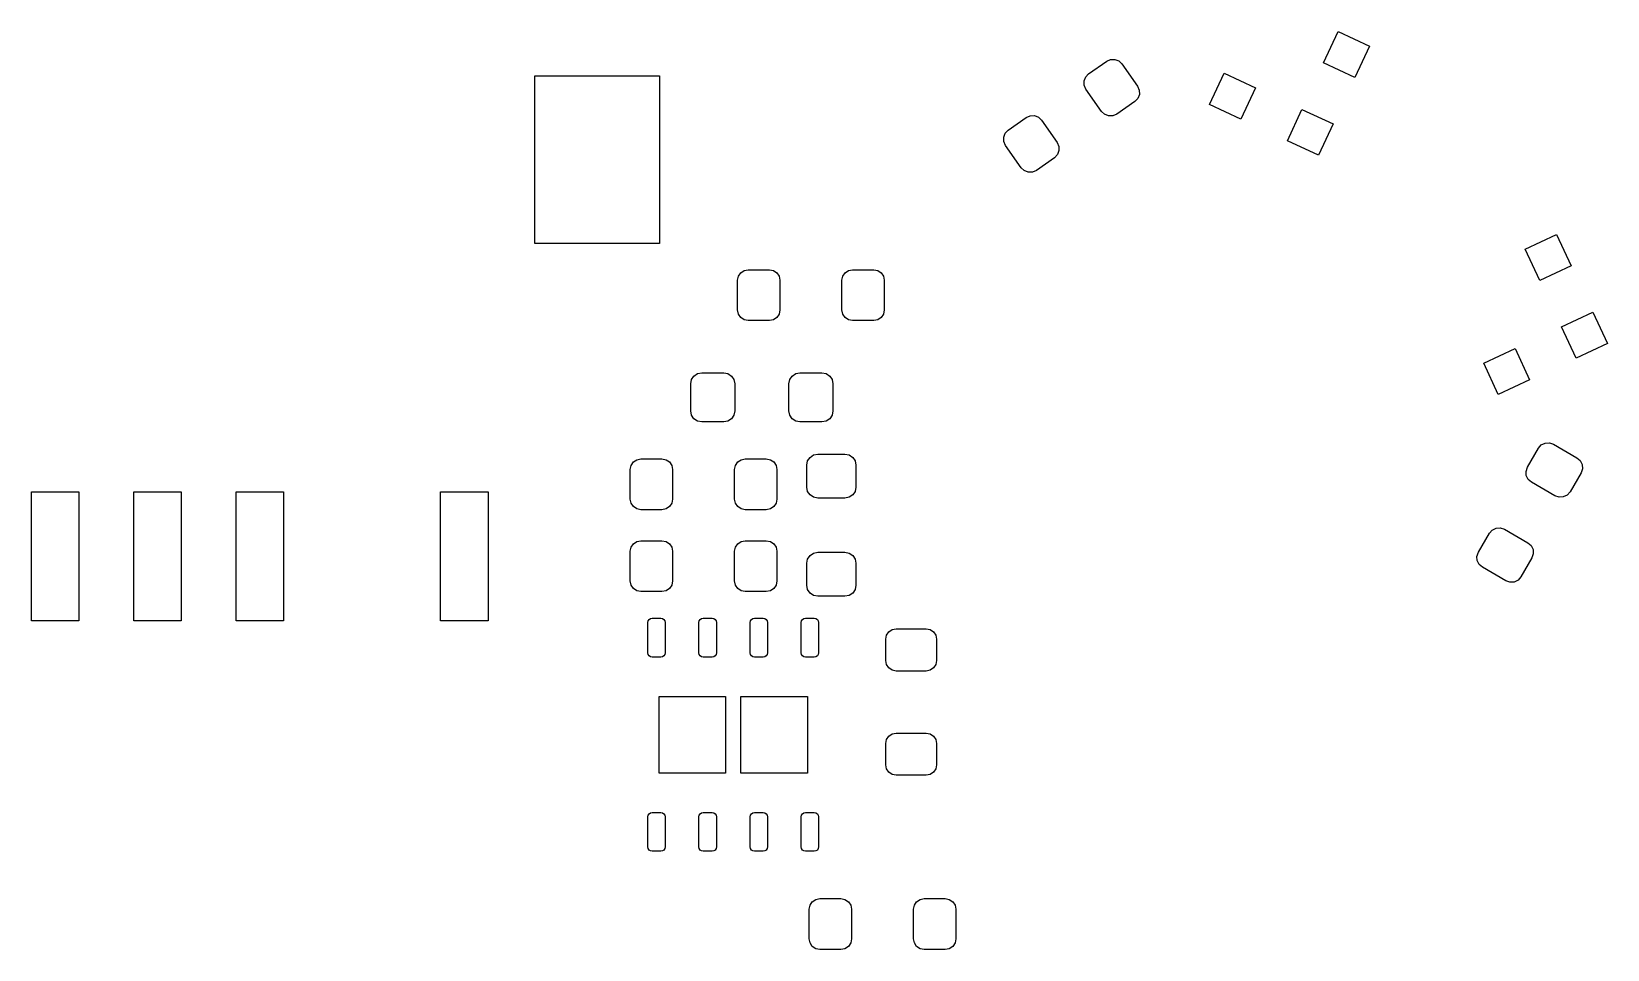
# Model space of a CAD drawing. Extents: x 45.8 to 83.2, y -183.8 to -146.6.
# Drawn here: x 67.83 to 83.24, y -155.75 to -146.77 of the extents above; entities that cross this region are included whole.
import ezdxf

# ---------------------------------------------------------------- set-up
doc = ezdxf.new("R2010")
doc.units = 0
doc.layers.add('BLACK', color=7, linetype='CONTINUOUS')

msp = doc.modelspace()

# ---------------------------------------------------------------- linework, layer by layer
at = {"layer": 'BLACK', "linetype": 'CONTINUOUS'}
for p, q in [((80.46356, -147.078595), (80.606405, -146.772262)), ((80.606405, -146.772262), (80.912738, -146.915107)), ((80.912738, -146.915107), (80.769893, -147.22144)), ((78.165545, -147.185616), (78.341827, -147.062182)), ((78.341827, -147.062182), (78.380255, -147.045274)), ((78.380255, -147.045274), (78.422228, -147.044357)), ((78.422228, -147.044357), (78.461357, -147.059574)), ((78.461357, -147.059574), (78.491685, -147.088606)), ((78.491685, -147.088606), (78.644026, -147.306173)), ((80.769893, -147.22144), (80.46356, -147.078595)), ((72.75, -148.845), (72.75, -147.205)), ((72.75, -147.205), (73.97, -147.205)), ((73.97, -147.205), (73.97, -148.845)), ((78.121297, -147.255072), (78.136513, -147.215944)), ((78.122213, -147.297045), (78.121297, -147.255072)), ((78.139122, -147.335473), (78.122213, -147.297045)), ((78.136513, -147.215944), (78.165545, -147.185616)), ((78.644026, -147.306173), (78.660935, -147.344601)), ((79.347262, -147.484893), (79.490107, -147.17856)), ((79.490107, -147.17856), (79.79644, -147.321405)), ((79.79644, -147.321405), (79.653595, -147.627738)), ((78.291463, -147.55304), (78.139122, -147.335473)), ((78.617603, -147.45603), (78.441321, -147.579464)), ((78.646635, -147.425702), (78.617603, -147.45603)), ((78.661851, -147.386574), (78.646635, -147.425702)), ((78.660935, -147.344601), (78.661851, -147.386574)), ((79.653595, -147.627738), (79.347262, -147.484893)), ((77.379159, -147.73625), (77.555441, -147.612816)), ((77.555441, -147.612816), (77.593869, -147.595908)), ((77.593869, -147.595908), (77.635842, -147.594991)), ((77.635842, -147.594991), (77.674971, -147.610208)), ((77.674971, -147.610208), (77.705299, -147.63924)), ((77.705299, -147.63924), (77.85764, -147.856807)), ((78.321791, -147.582072), (78.291463, -147.55304)), ((78.36092, -147.597289), (78.321791, -147.582072)), ((78.402893, -147.596372), (78.36092, -147.597289)), ((78.441321, -147.579464), (78.402893, -147.596372)), ((80.10856, -147.839893), (80.251405, -147.53356)), ((80.251405, -147.53356), (80.557738, -147.676405)), ((77.334911, -147.805706), (77.350127, -147.766578)), ((77.350127, -147.766578), (77.379159, -147.73625)), ((80.557738, -147.676405), (80.414893, -147.982738)), ((77.335827, -147.847679), (77.334911, -147.805706)), ((77.352736, -147.886107), (77.335827, -147.847679)), ((77.505077, -148.103674), (77.352736, -147.886107)), ((77.85764, -147.856807), (77.874549, -147.895235)), ((77.875465, -147.937208), (77.860249, -147.976336)), ((77.874549, -147.895235), (77.875465, -147.937208)), ((80.414893, -147.982738), (80.10856, -147.839893)), ((77.831217, -148.006664), (77.654935, -148.130098)), ((77.860249, -147.976336), (77.831217, -148.006664)), ((77.535405, -148.132706), (77.505077, -148.103674)), ((77.574534, -148.147923), (77.535405, -148.132706)), ((77.616507, -148.147006), (77.574534, -148.147923)), ((77.654935, -148.130098), (77.616507, -148.147006)), ((73.97, -148.845), (72.75, -148.845)), ((82.435091, -148.899396), (82.741424, -148.756551)), ((82.741424, -148.756551), (82.884269, -149.062884)), ((82.577936, -149.205729), (82.435091, -148.899396)), ((74.7332, -149.2046), (74.741071, -149.165031)), ((74.741071, -149.165031), (74.763485, -149.131485)), ((74.763485, -149.131485), (74.797031, -149.109071)), ((74.797031, -149.109071), (74.8366, -149.1012)), ((74.8366, -149.1012), (75.0434, -149.1012)), ((75.0434, -149.1012), (75.082969, -149.109071)), ((75.082969, -149.109071), (75.116515, -149.131485)), ((75.116515, -149.131485), (75.138929, -149.165031)), ((75.138929, -149.165031), (75.1468, -149.2046)), ((75.7532, -149.2046), (75.761071, -149.165031)), ((75.761071, -149.165031), (75.783485, -149.131485)), ((75.783485, -149.131485), (75.817031, -149.109071)), ((75.817031, -149.109071), (75.8566, -149.1012)), ((75.8566, -149.1012), (76.0634, -149.1012)), ((76.0634, -149.1012), (76.102969, -149.109071)), ((76.102969, -149.109071), (76.136515, -149.131485)), ((76.136515, -149.131485), (76.158929, -149.165031)), ((76.158929, -149.165031), (76.1668, -149.2046)), ((82.884269, -149.062884), (82.577936, -149.205729)), ((74.7332, -149.4954), (74.7332, -149.2046)), ((75.1468, -149.2046), (75.1468, -149.4954)), ((75.7532, -149.4954), (75.7532, -149.2046)), ((76.1668, -149.2046), (76.1668, -149.4954)), ((74.741071, -149.534969), (74.7332, -149.4954)), ((74.763485, -149.568515), (74.741071, -149.534969)), ((74.797031, -149.590929), (74.763485, -149.568515)), ((74.8366, -149.5988), (74.797031, -149.590929)), ((75.0434, -149.5988), (74.8366, -149.5988)), ((75.082969, -149.590929), (75.0434, -149.5988)), ((75.116515, -149.568515), (75.082969, -149.590929)), ((75.138929, -149.534969), (75.116515, -149.568515)), ((75.1468, -149.4954), (75.138929, -149.534969)), ((75.761071, -149.534969), (75.7532, -149.4954)), ((75.783485, -149.568515), (75.761071, -149.534969)), ((75.817031, -149.590929), (75.783485, -149.568515)), ((75.8566, -149.5988), (75.817031, -149.590929)), ((76.0634, -149.5988), (75.8566, -149.5988)), ((76.102969, -149.590929), (76.0634, -149.5988)), ((76.136515, -149.568515), (76.102969, -149.590929)), ((76.158929, -149.534969), (76.136515, -149.568515)), ((76.1668, -149.4954), (76.158929, -149.534969)), ((82.79009, -149.660695), (83.096423, -149.51785)), ((83.096423, -149.51785), (83.239268, -149.824183)), ((82.932935, -149.967028), (82.79009, -149.660695)), ((82.028791, -150.015694), (82.335124, -149.872849)), ((82.335124, -149.872849), (82.477969, -150.179182)), ((83.239268, -149.824183), (82.932935, -149.967028)), ((82.171636, -150.322027), (82.028791, -150.015694)), ((74.2748, -150.2172), (74.282991, -150.176023)), ((74.2748, -150.4828), (74.2748, -150.2172)), ((74.282991, -150.176023), (74.306315, -150.141115)), ((74.306315, -150.141115), (74.341223, -150.117791)), ((74.341223, -150.117791), (74.3824, -150.1096)), ((74.3824, -150.1096), (74.5976, -150.1096)), ((74.5976, -150.1096), (74.638777, -150.117791)), ((74.638777, -150.117791), (74.673685, -150.141115)), ((74.673685, -150.141115), (74.697009, -150.176023)), ((74.697009, -150.176023), (74.7052, -150.2172)), ((74.7052, -150.2172), (74.7052, -150.4828)), ((75.2348, -150.2172), (75.242991, -150.176023)), ((75.2348, -150.4828), (75.2348, -150.2172)), ((75.242991, -150.176023), (75.266315, -150.141115)), ((75.266315, -150.141115), (75.301223, -150.117791)), ((75.301223, -150.117791), (75.3424, -150.1096)), ((75.3424, -150.1096), (75.5576, -150.1096)), ((75.5576, -150.1096), (75.598777, -150.117791)), ((75.598777, -150.117791), (75.633685, -150.141115)), ((75.633685, -150.141115), (75.657009, -150.176023)), ((75.657009, -150.176023), (75.6652, -150.2172)), ((75.6652, -150.2172), (75.6652, -150.4828)), ((82.477969, -150.179182), (82.171636, -150.322027)), ((74.282991, -150.523977), (74.2748, -150.4828)), ((74.306315, -150.558885), (74.282991, -150.523977)), ((74.341223, -150.582209), (74.306315, -150.558885)), ((74.673685, -150.558885), (74.638777, -150.582209)), ((74.697009, -150.523977), (74.673685, -150.558885)), ((74.7052, -150.4828), (74.697009, -150.523977)), ((75.242991, -150.523977), (75.2348, -150.4828)), ((75.266315, -150.558885), (75.242991, -150.523977)), ((75.301223, -150.582209), (75.266315, -150.558885)), ((75.633685, -150.558885), (75.598777, -150.582209)), ((75.657009, -150.523977), (75.633685, -150.558885)), ((75.6652, -150.4828), (75.657009, -150.523977)), ((74.3824, -150.5904), (74.341223, -150.582209)), ((74.5976, -150.5904), (74.3824, -150.5904)), ((74.638777, -150.582209), (74.5976, -150.5904)), ((75.3424, -150.5904), (75.301223, -150.582209)), ((75.5576, -150.5904), (75.3424, -150.5904)), ((75.598777, -150.582209), (75.5576, -150.5904)), ((82.456388, -151.033432), (82.563988, -150.847064)), ((82.563988, -150.847064), (82.591671, -150.815499)), ((82.591671, -150.815499), (82.629324, -150.79693)), ((82.629324, -150.79693), (82.671217, -150.794184)), ((82.671217, -150.794184), (82.710973, -150.807679)), ((82.710973, -150.807679), (82.940989, -150.940479)), ((73.6832, -151.0546), (73.691071, -151.015031)), ((73.691071, -151.015031), (73.713485, -150.981485)), ((73.713485, -150.981485), (73.747031, -150.959071)), ((73.747031, -150.959071), (73.7866, -150.9512)), ((73.7866, -150.9512), (73.9934, -150.9512)), ((73.9934, -150.9512), (74.032969, -150.959071)), ((74.032969, -150.959071), (74.066515, -150.981485)), ((74.066515, -150.981485), (74.088929, -151.015031)), ((74.088929, -151.015031), (74.0968, -151.0546)), ((74.7032, -151.0546), (74.711071, -151.015031)), ((74.711071, -151.015031), (74.733485, -150.981485)), ((74.733485, -150.981485), (74.767031, -150.959071)), ((74.767031, -150.959071), (74.8066, -150.9512)), ((74.8066, -150.9512), (75.0134, -150.9512)), ((75.0134, -150.9512), (75.052969, -150.959071)), ((75.052969, -150.959071), (75.086515, -150.981485)), ((75.086515, -150.981485), (75.108929, -151.015031)), ((75.108929, -151.015031), (75.1168, -151.0546)), ((75.4096, -151.0124), (75.417791, -150.971223)), ((75.4096, -151.2276), (75.4096, -151.0124)), ((75.417791, -150.971223), (75.441115, -150.936315)), ((75.441115, -150.936315), (75.476023, -150.912991)), ((75.476023, -150.912991), (75.5172, -150.9048)), ((75.5172, -150.9048), (75.7828, -150.9048)), ((75.7828, -150.9048), (75.823977, -150.912991)), ((75.823977, -150.912991), (75.858885, -150.936315)), ((75.858885, -150.936315), (75.882209, -150.971223)), ((75.882209, -150.971223), (75.8904, -151.0124)), ((75.8904, -151.0124), (75.8904, -151.2276)), ((82.940989, -150.940479), (82.972554, -150.968161)), ((82.972554, -150.968161), (82.991123, -151.005815)), ((82.991123, -151.005815), (82.993868, -151.047708)), ((73.6832, -151.3454), (73.6832, -151.0546)), ((74.0968, -151.0546), (74.0968, -151.3454)), ((74.7032, -151.3454), (74.7032, -151.0546)), ((75.1168, -151.0546), (75.1168, -151.3454)), ((82.442894, -151.073188), (82.456388, -151.033432)), ((82.445639, -151.115081), (82.442894, -151.073188)), ((82.464208, -151.152735), (82.445639, -151.115081)), ((82.495773, -151.180417), (82.464208, -151.152735)), ((82.725789, -151.313217), (82.495773, -151.180417)), ((82.980374, -151.087464), (82.872774, -151.273832)), ((82.993868, -151.047708), (82.980374, -151.087464)), ((67.828, -152.536), (67.828, -151.274)), ((67.828, -151.274), (68.292, -151.274)), ((68.292, -151.274), (68.292, -152.536)), ((68.828, -152.536), (68.828, -151.274)), ((68.828, -151.274), (69.292, -151.274)), ((69.292, -151.274), (69.292, -152.536)), ((69.828, -152.536), (69.828, -151.274)), ((69.828, -151.274), (70.292, -151.274)), ((70.292, -151.274), (70.292, -152.536)), ((71.828, -152.536), (71.828, -151.274)), ((71.828, -151.274), (72.292, -151.274)), ((72.292, -151.274), (72.292, -152.536)), ((75.417791, -151.268777), (75.4096, -151.2276)), ((75.441115, -151.303685), (75.417791, -151.268777)), ((75.476023, -151.327009), (75.441115, -151.303685)), ((75.5172, -151.3352), (75.476023, -151.327009)), ((75.7828, -151.3352), (75.5172, -151.3352)), ((75.823977, -151.327009), (75.7828, -151.3352)), ((75.858885, -151.303685), (75.823977, -151.327009)), ((75.882209, -151.268777), (75.858885, -151.303685)), ((75.8904, -151.2276), (75.882209, -151.268777)), ((82.765545, -151.326712), (82.725789, -151.313217)), ((82.807438, -151.323966), (82.765545, -151.326712)), ((82.845091, -151.305397), (82.807438, -151.323966)), ((82.872774, -151.273832), (82.845091, -151.305397)), ((73.691071, -151.384969), (73.6832, -151.3454)), ((73.713485, -151.418515), (73.691071, -151.384969)), ((73.747031, -151.440929), (73.713485, -151.418515)), ((73.7866, -151.4488), (73.747031, -151.440929)), ((73.9934, -151.4488), (73.7866, -151.4488)), ((74.032969, -151.440929), (73.9934, -151.4488)), ((74.066515, -151.418515), (74.032969, -151.440929)), ((74.088929, -151.384969), (74.066515, -151.418515)), ((74.0968, -151.3454), (74.088929, -151.384969)), ((74.711071, -151.384969), (74.7032, -151.3454)), ((74.733485, -151.418515), (74.711071, -151.384969)), ((74.767031, -151.440929), (74.733485, -151.418515)), ((74.8066, -151.4488), (74.767031, -151.440929)), ((75.0134, -151.4488), (74.8066, -151.4488)), ((75.052969, -151.440929), (75.0134, -151.4488)), ((75.086515, -151.418515), (75.052969, -151.440929)), ((75.108929, -151.384969), (75.086515, -151.418515)), ((75.1168, -151.3454), (75.108929, -151.384969)), ((82.111671, -151.646883), (82.149324, -151.628314)), ((82.149324, -151.628314), (82.191217, -151.625568)), ((82.191217, -151.625568), (82.230973, -151.639063)), ((82.230973, -151.639063), (82.460989, -151.771863)), ((73.691071, -151.815031), (73.713485, -151.781485)), ((73.713485, -151.781485), (73.747031, -151.759071)), ((73.747031, -151.759071), (73.7866, -151.7512)), ((73.7866, -151.7512), (73.9934, -151.7512)), ((73.9934, -151.7512), (74.032969, -151.759071)), ((74.032969, -151.759071), (74.066515, -151.781485)), ((74.066515, -151.781485), (74.088929, -151.815031)), ((74.711071, -151.815031), (74.733485, -151.781485)), ((74.733485, -151.781485), (74.767031, -151.759071)), ((74.767031, -151.759071), (74.8066, -151.7512)), ((74.8066, -151.7512), (75.0134, -151.7512)), ((75.0134, -151.7512), (75.052969, -151.759071)), ((75.052969, -151.759071), (75.086515, -151.781485)), ((75.086515, -151.781485), (75.108929, -151.815031)), ((81.976388, -151.864816), (82.083988, -151.678448)), ((82.083988, -151.678448), (82.111671, -151.646883)), ((82.460989, -151.771863), (82.492554, -151.799545)), ((82.492554, -151.799545), (82.511123, -151.837199)), ((73.6832, -151.8546), (73.691071, -151.815031)), ((73.6832, -152.1454), (73.6832, -151.8546)), ((74.088929, -151.815031), (74.0968, -151.8546)), ((74.0968, -151.8546), (74.0968, -152.1454)), ((74.7032, -151.8546), (74.711071, -151.815031)), ((74.7032, -152.1454), (74.7032, -151.8546)), ((75.108929, -151.815031), (75.1168, -151.8546)), ((75.1168, -151.8546), (75.1168, -152.1454)), ((75.4096, -151.9724), (75.417791, -151.931223)), ((75.417791, -151.931223), (75.441115, -151.896315)), ((75.441115, -151.896315), (75.476023, -151.872991)), ((75.476023, -151.872991), (75.5172, -151.8648)), ((75.5172, -151.8648), (75.7828, -151.8648)), ((75.7828, -151.8648), (75.823977, -151.872991)), ((75.823977, -151.872991), (75.858885, -151.896315)), ((75.858885, -151.896315), (75.882209, -151.931223)), ((75.882209, -151.931223), (75.8904, -151.9724)), ((81.962894, -151.904572), (81.976388, -151.864816)), ((81.965639, -151.946465), (81.962894, -151.904572)), ((81.984208, -151.984119), (81.965639, -151.946465)), ((82.500374, -151.918848), (82.392774, -152.105216)), ((82.513868, -151.879092), (82.500374, -151.918848)), ((82.511123, -151.837199), (82.513868, -151.879092)), ((75.4096, -152.1876), (75.4096, -151.9724)), ((75.8904, -151.9724), (75.8904, -152.1876)), ((82.015773, -152.011801), (81.984208, -151.984119)), ((82.245789, -152.144601), (82.015773, -152.011801)), ((82.392774, -152.105216), (82.365091, -152.136781)), ((73.691071, -152.184969), (73.6832, -152.1454)), ((73.713485, -152.218515), (73.691071, -152.184969)), ((73.747031, -152.240929), (73.713485, -152.218515)), ((73.7866, -152.2488), (73.747031, -152.240929)), ((73.9934, -152.2488), (73.7866, -152.2488)), ((74.032969, -152.240929), (73.9934, -152.2488)), ((74.066515, -152.218515), (74.032969, -152.240929)), ((74.088929, -152.184969), (74.066515, -152.218515)), ((74.0968, -152.1454), (74.088929, -152.184969)), ((74.711071, -152.184969), (74.7032, -152.1454)), ((74.733485, -152.218515), (74.711071, -152.184969)), ((74.767031, -152.240929), (74.733485, -152.218515)), ((74.8066, -152.2488), (74.767031, -152.240929)), ((75.0134, -152.2488), (74.8066, -152.2488)), ((75.052969, -152.240929), (75.0134, -152.2488)), ((75.086515, -152.218515), (75.052969, -152.240929)), ((75.108929, -152.184969), (75.086515, -152.218515)), ((75.1168, -152.1454), (75.108929, -152.184969)), ((75.417791, -152.228777), (75.4096, -152.1876)), ((75.441115, -152.263685), (75.417791, -152.228777)), ((75.882209, -152.228777), (75.858885, -152.263685)), ((75.8904, -152.1876), (75.882209, -152.228777)), ((82.285545, -152.158096), (82.245789, -152.144601)), ((82.327438, -152.15535), (82.285545, -152.158096)), ((82.365091, -152.136781), (82.327438, -152.15535)), ((75.476023, -152.287009), (75.441115, -152.263685)), ((75.5172, -152.2952), (75.476023, -152.287009)), ((75.7828, -152.2952), (75.5172, -152.2952)), ((75.823977, -152.287009), (75.7828, -152.2952)), ((75.858885, -152.263685), (75.823977, -152.287009)), ((68.292, -152.536), (67.828, -152.536)), ((69.292, -152.536), (68.828, -152.536)), ((70.292, -152.536), (69.828, -152.536)), ((72.292, -152.536), (71.828, -152.536)), ((73.855, -152.5515), (73.858235, -152.535236)), ((73.855, -152.8465), (73.855, -152.5515)), ((73.858235, -152.535236), (73.867448, -152.521448)), ((73.867448, -152.521448), (73.881236, -152.512235)), ((73.881236, -152.512235), (73.8975, -152.509)), ((73.8975, -152.509), (73.9825, -152.509)), ((73.9825, -152.509), (73.998764, -152.512235)), ((73.998764, -152.512235), (74.012552, -152.521448)), ((74.012552, -152.521448), (74.021765, -152.535236)), ((74.021765, -152.535236), (74.025, -152.5515)), ((74.025, -152.5515), (74.025, -152.8465)), ((74.355, -152.5515), (74.358235, -152.535236)), ((74.355, -152.8465), (74.355, -152.5515)), ((74.358235, -152.535236), (74.367448, -152.521448)), ((74.367448, -152.521448), (74.381236, -152.512235)), ((74.381236, -152.512235), (74.3975, -152.509)), ((74.3975, -152.509), (74.4825, -152.509)), ((74.4825, -152.509), (74.498764, -152.512235)), ((74.498764, -152.512235), (74.512552, -152.521448)), ((74.512552, -152.521448), (74.521765, -152.535236)), ((74.521765, -152.535236), (74.525, -152.5515)), ((74.525, -152.5515), (74.525, -152.8465)), ((74.855, -152.5515), (74.858235, -152.535236)), ((74.855, -152.8465), (74.855, -152.5515)), ((74.858235, -152.535236), (74.867448, -152.521448)), ((74.867448, -152.521448), (74.881236, -152.512235)), ((74.881236, -152.512235), (74.8975, -152.509)), ((74.8975, -152.509), (74.9825, -152.509)), ((74.9825, -152.509), (74.998764, -152.512235)), ((74.998764, -152.512235), (75.012552, -152.521448)), ((75.012552, -152.521448), (75.021765, -152.535236)), ((75.021765, -152.535236), (75.025, -152.5515)), ((75.025, -152.5515), (75.025, -152.8465)), ((75.355, -152.5515), (75.358235, -152.535236)), ((75.355, -152.8465), (75.355, -152.5515)), ((75.358235, -152.535236), (75.367448, -152.521448)), ((75.367448, -152.521448), (75.381236, -152.512235)), ((75.381236, -152.512235), (75.3975, -152.509)), ((75.3975, -152.509), (75.4825, -152.509)), ((75.4825, -152.509), (75.498764, -152.512235)), ((75.498764, -152.512235), (75.512552, -152.521448)), ((75.512552, -152.521448), (75.521765, -152.535236)), ((75.521765, -152.535236), (75.525, -152.5515)), ((75.525, -152.5515), (75.525, -152.8465)), ((76.1812, -152.7156), (76.189071, -152.676031)), ((76.1812, -152.9224), (76.1812, -152.7156)), ((76.189071, -152.676031), (76.211485, -152.642485)), ((76.211485, -152.642485), (76.245031, -152.620071)), ((76.245031, -152.620071), (76.2846, -152.6122)), ((76.2846, -152.6122), (76.5754, -152.6122)), ((76.5754, -152.6122), (76.614969, -152.620071)), ((76.614969, -152.620071), (76.648515, -152.642485)), ((76.648515, -152.642485), (76.670929, -152.676031)), ((76.670929, -152.676031), (76.6788, -152.7156)), ((76.6788, -152.7156), (76.6788, -152.9224)), ((73.858235, -152.862764), (73.855, -152.8465)), ((73.867448, -152.876552), (73.858235, -152.862764)), ((73.881236, -152.885765), (73.867448, -152.876552)), ((74.012552, -152.876552), (73.998764, -152.885765)), ((74.021765, -152.862764), (74.012552, -152.876552)), ((74.025, -152.8465), (74.021765, -152.862764)), ((74.358235, -152.862764), (74.355, -152.8465)), ((74.367448, -152.876552), (74.358235, -152.862764)), ((74.381236, -152.885765), (74.367448, -152.876552)), ((74.512552, -152.876552), (74.498764, -152.885765)), ((74.521765, -152.862764), (74.512552, -152.876552)), ((74.525, -152.8465), (74.521765, -152.862764)), ((74.858235, -152.862764), (74.855, -152.8465)), ((74.867448, -152.876552), (74.858235, -152.862764)), ((74.881236, -152.885765), (74.867448, -152.876552)), ((75.012552, -152.876552), (74.998764, -152.885765)), ((75.021765, -152.862764), (75.012552, -152.876552)), ((75.025, -152.8465), (75.021765, -152.862764)), ((75.358235, -152.862764), (75.355, -152.8465)), ((75.367448, -152.876552), (75.358235, -152.862764)), ((75.381236, -152.885765), (75.367448, -152.876552)), ((75.512552, -152.876552), (75.498764, -152.885765)), ((75.521765, -152.862764), (75.512552, -152.876552)), ((75.525, -152.8465), (75.521765, -152.862764)), ((73.8975, -152.889), (73.881236, -152.885765)), ((73.9825, -152.889), (73.8975, -152.889)), ((73.998764, -152.885765), (73.9825, -152.889)), ((74.3975, -152.889), (74.381236, -152.885765)), ((74.4825, -152.889), (74.3975, -152.889)), ((74.498764, -152.885765), (74.4825, -152.889)), ((74.8975, -152.889), (74.881236, -152.885765)), ((74.9825, -152.889), (74.8975, -152.889)), ((74.998764, -152.885765), (74.9825, -152.889)), ((75.3975, -152.889), (75.381236, -152.885765)), ((75.4825, -152.889), (75.3975, -152.889)), ((75.498764, -152.885765), (75.4825, -152.889)), ((76.189071, -152.961969), (76.1812, -152.9224)), ((76.211485, -152.995515), (76.189071, -152.961969)), ((76.245031, -153.017929), (76.211485, -152.995515)), ((76.2846, -153.0258), (76.245031, -153.017929)), ((76.5754, -153.0258), (76.2846, -153.0258)), ((76.614969, -153.017929), (76.5754, -153.0258)), ((76.648515, -152.995515), (76.614969, -153.017929)), ((76.670929, -152.961969), (76.648515, -152.995515)), ((76.6788, -152.9224), (76.670929, -152.961969)), ((73.965, -154.024), (73.965, -153.274)), ((73.965, -153.274), (74.615, -153.274)), ((74.615, -153.274), (74.615, -154.024)), ((74.765, -154.024), (74.765, -153.274)), ((74.765, -153.274), (75.415, -153.274)), ((75.415, -153.274), (75.415, -154.024)), ((76.211485, -153.662485), (76.245031, -153.640071)), ((76.245031, -153.640071), (76.2846, -153.6322)), ((76.2846, -153.6322), (76.5754, -153.6322)), ((76.5754, -153.6322), (76.614969, -153.640071)), ((76.614969, -153.640071), (76.648515, -153.662485)), ((76.1812, -153.7356), (76.189071, -153.696031)), ((76.1812, -153.9424), (76.1812, -153.7356)), ((76.189071, -153.696031), (76.211485, -153.662485)), ((76.648515, -153.662485), (76.670929, -153.696031)), ((76.670929, -153.696031), (76.6788, -153.7356)), ((76.6788, -153.7356), (76.6788, -153.9424)), ((76.189071, -153.981969), (76.1812, -153.9424)), ((76.6788, -153.9424), (76.670929, -153.981969)), ((74.615, -154.024), (73.965, -154.024)), ((75.415, -154.024), (74.765, -154.024)), ((76.211485, -154.015515), (76.189071, -153.981969)), ((76.245031, -154.037929), (76.211485, -154.015515)), ((76.2846, -154.0458), (76.245031, -154.037929)), ((76.5754, -154.0458), (76.2846, -154.0458)), ((76.614969, -154.037929), (76.5754, -154.0458)), ((76.648515, -154.015515), (76.614969, -154.037929)), ((76.670929, -153.981969), (76.648515, -154.015515)), ((73.867448, -154.421448), (73.881236, -154.412235)), ((73.881236, -154.412235), (73.8975, -154.409)), ((73.8975, -154.409), (73.9825, -154.409)), ((73.9825, -154.409), (73.998764, -154.412235)), ((73.998764, -154.412235), (74.012552, -154.421448)), ((74.367448, -154.421448), (74.381236, -154.412235)), ((74.381236, -154.412235), (74.3975, -154.409)), ((74.3975, -154.409), (74.4825, -154.409)), ((74.4825, -154.409), (74.498764, -154.412235)), ((74.498764, -154.412235), (74.512552, -154.421448)), ((74.867448, -154.421448), (74.881236, -154.412235)), ((74.881236, -154.412235), (74.8975, -154.409)), ((74.8975, -154.409), (74.9825, -154.409)), ((74.9825, -154.409), (74.998764, -154.412235)), ((74.998764, -154.412235), (75.012552, -154.421448)), ((75.367448, -154.421448), (75.381236, -154.412235)), ((75.381236, -154.412235), (75.3975, -154.409)), ((75.3975, -154.409), (75.4825, -154.409)), ((75.4825, -154.409), (75.498764, -154.412235)), ((75.498764, -154.412235), (75.512552, -154.421448)), ((73.855, -154.4515), (73.858235, -154.435236)), ((73.855, -154.7465), (73.855, -154.4515)), ((73.858235, -154.435236), (73.867448, -154.421448)), ((74.012552, -154.421448), (74.021765, -154.435236)), ((74.021765, -154.435236), (74.025, -154.4515)), ((74.025, -154.4515), (74.025, -154.7465)), ((74.355, -154.4515), (74.358235, -154.435236)), ((74.355, -154.7465), (74.355, -154.4515)), ((74.358235, -154.435236), (74.367448, -154.421448)), ((74.512552, -154.421448), (74.521765, -154.435236)), ((74.521765, -154.435236), (74.525, -154.4515)), ((74.525, -154.4515), (74.525, -154.7465)), ((74.855, -154.4515), (74.858235, -154.435236)), ((74.855, -154.7465), (74.855, -154.4515)), ((74.858235, -154.435236), (74.867448, -154.421448)), ((75.012552, -154.421448), (75.021765, -154.435236)), ((75.021765, -154.435236), (75.025, -154.4515)), ((75.025, -154.4515), (75.025, -154.7465)), ((75.355, -154.4515), (75.358235, -154.435236)), ((75.355, -154.7465), (75.355, -154.4515)), ((75.358235, -154.435236), (75.367448, -154.421448)), ((75.512552, -154.421448), (75.521765, -154.435236)), ((75.521765, -154.435236), (75.525, -154.4515)), ((75.525, -154.4515), (75.525, -154.7465)), ((73.858235, -154.762764), (73.855, -154.7465)), ((73.867448, -154.776552), (73.858235, -154.762764)), ((73.881236, -154.785765), (73.867448, -154.776552)), ((73.8975, -154.789), (73.881236, -154.785765)), ((73.9825, -154.789), (73.8975, -154.789)), ((73.998764, -154.785765), (73.9825, -154.789)), ((74.012552, -154.776552), (73.998764, -154.785765)), ((74.021765, -154.762764), (74.012552, -154.776552)), ((74.025, -154.7465), (74.021765, -154.762764)), ((74.358235, -154.762764), (74.355, -154.7465)), ((74.367448, -154.776552), (74.358235, -154.762764)), ((74.381236, -154.785765), (74.367448, -154.776552)), ((74.3975, -154.789), (74.381236, -154.785765)), ((74.4825, -154.789), (74.3975, -154.789)), ((74.498764, -154.785765), (74.4825, -154.789)), ((74.512552, -154.776552), (74.498764, -154.785765)), ((74.521765, -154.762764), (74.512552, -154.776552)), ((74.525, -154.7465), (74.521765, -154.762764)), ((74.858235, -154.762764), (74.855, -154.7465)), ((74.867448, -154.776552), (74.858235, -154.762764)), ((74.881236, -154.785765), (74.867448, -154.776552)), ((74.8975, -154.789), (74.881236, -154.785765)), ((74.9825, -154.789), (74.8975, -154.789)), ((74.998764, -154.785765), (74.9825, -154.789)), ((75.012552, -154.776552), (74.998764, -154.785765)), ((75.021765, -154.762764), (75.012552, -154.776552)), ((75.025, -154.7465), (75.021765, -154.762764)), ((75.358235, -154.762764), (75.355, -154.7465)), ((75.367448, -154.776552), (75.358235, -154.762764)), ((75.381236, -154.785765), (75.367448, -154.776552)), ((75.3975, -154.789), (75.381236, -154.785765)), ((75.4825, -154.789), (75.3975, -154.789)), ((75.498764, -154.785765), (75.4825, -154.789)), ((75.512552, -154.776552), (75.498764, -154.785765)), ((75.521765, -154.762764), (75.512552, -154.776552)), ((75.525, -154.7465), (75.521765, -154.762764)), ((75.4332, -155.3546), (75.441071, -155.315031)), ((75.441071, -155.315031), (75.463485, -155.281485)), ((75.463485, -155.281485), (75.497031, -155.259071)), ((75.497031, -155.259071), (75.5366, -155.2512)), ((75.5366, -155.2512), (75.7434, -155.2512)), ((75.7434, -155.2512), (75.782969, -155.259071)), ((75.782969, -155.259071), (75.816515, -155.281485)), ((75.816515, -155.281485), (75.838929, -155.315031)), ((75.838929, -155.315031), (75.8468, -155.3546)), ((76.4532, -155.3546), (76.461071, -155.315031)), ((76.461071, -155.315031), (76.483485, -155.281485)), ((76.483485, -155.281485), (76.517031, -155.259071)), ((76.517031, -155.259071), (76.5566, -155.2512)), ((76.5566, -155.2512), (76.7634, -155.2512)), ((76.7634, -155.2512), (76.802969, -155.259071)), ((76.802969, -155.259071), (76.836515, -155.281485)), ((76.836515, -155.281485), (76.858929, -155.315031)), ((76.858929, -155.315031), (76.8668, -155.3546)), ((75.4332, -155.6454), (75.4332, -155.3546)), ((75.8468, -155.3546), (75.8468, -155.6454)), ((76.4532, -155.6454), (76.4532, -155.3546)), ((76.8668, -155.3546), (76.8668, -155.6454)), ((75.441071, -155.684969), (75.4332, -155.6454)), ((75.8468, -155.6454), (75.838929, -155.684969)), ((76.461071, -155.684969), (76.4532, -155.6454)), ((76.8668, -155.6454), (76.858929, -155.684969)), ((75.463485, -155.718515), (75.441071, -155.684969)), ((75.497031, -155.740929), (75.463485, -155.718515)), ((75.5366, -155.7488), (75.497031, -155.740929)), ((75.7434, -155.7488), (75.5366, -155.7488)), ((75.782969, -155.740929), (75.7434, -155.7488)), ((75.816515, -155.718515), (75.782969, -155.740929)), ((75.838929, -155.684969), (75.816515, -155.718515)), ((76.483485, -155.718515), (76.461071, -155.684969)), ((76.517031, -155.740929), (76.483485, -155.718515)), ((76.5566, -155.7488), (76.517031, -155.740929)), ((76.7634, -155.7488), (76.5566, -155.7488)), ((76.802969, -155.740929), (76.7634, -155.7488)), ((76.836515, -155.718515), (76.802969, -155.740929)), ((76.858929, -155.684969), (76.836515, -155.718515))]:
    msp.add_line(p, q, dxfattribs=at)

doc.saveas('drawing.dxf')
